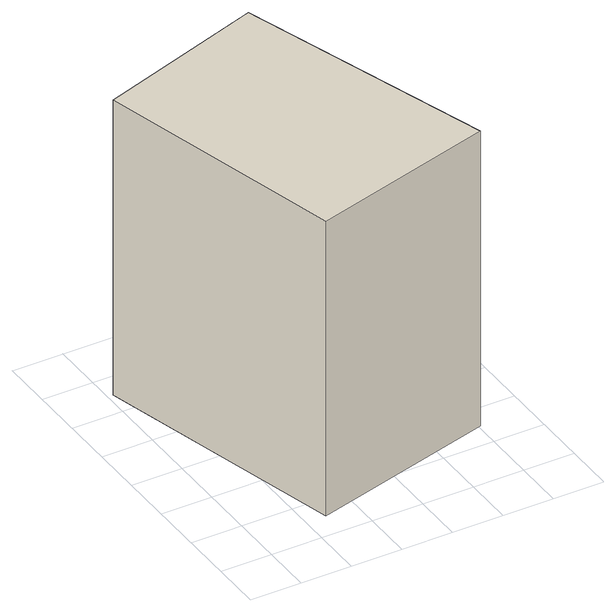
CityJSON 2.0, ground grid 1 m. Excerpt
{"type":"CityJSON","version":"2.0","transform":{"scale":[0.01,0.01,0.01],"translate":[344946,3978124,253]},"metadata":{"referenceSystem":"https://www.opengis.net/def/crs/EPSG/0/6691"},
"CityObjects":{
"building1":{"type":"Building","attributes":{"measuredHeight":7},"geometry":[{"type":"Solid","lod":"1","boundaries":[[[[0,1,2,3]],[[2,4,5,3]],[[1,6,4,2]],[[0,7,6,1]],[[3,5,7,0]],[[4,6,7,5]]]]}]}
},
"vertices":[
[344,661,68],[504,152,68],[139,52,68],[11,551,68],[139,52,679],[11,551,679],[504,152,679],[344,661,679]
]}
